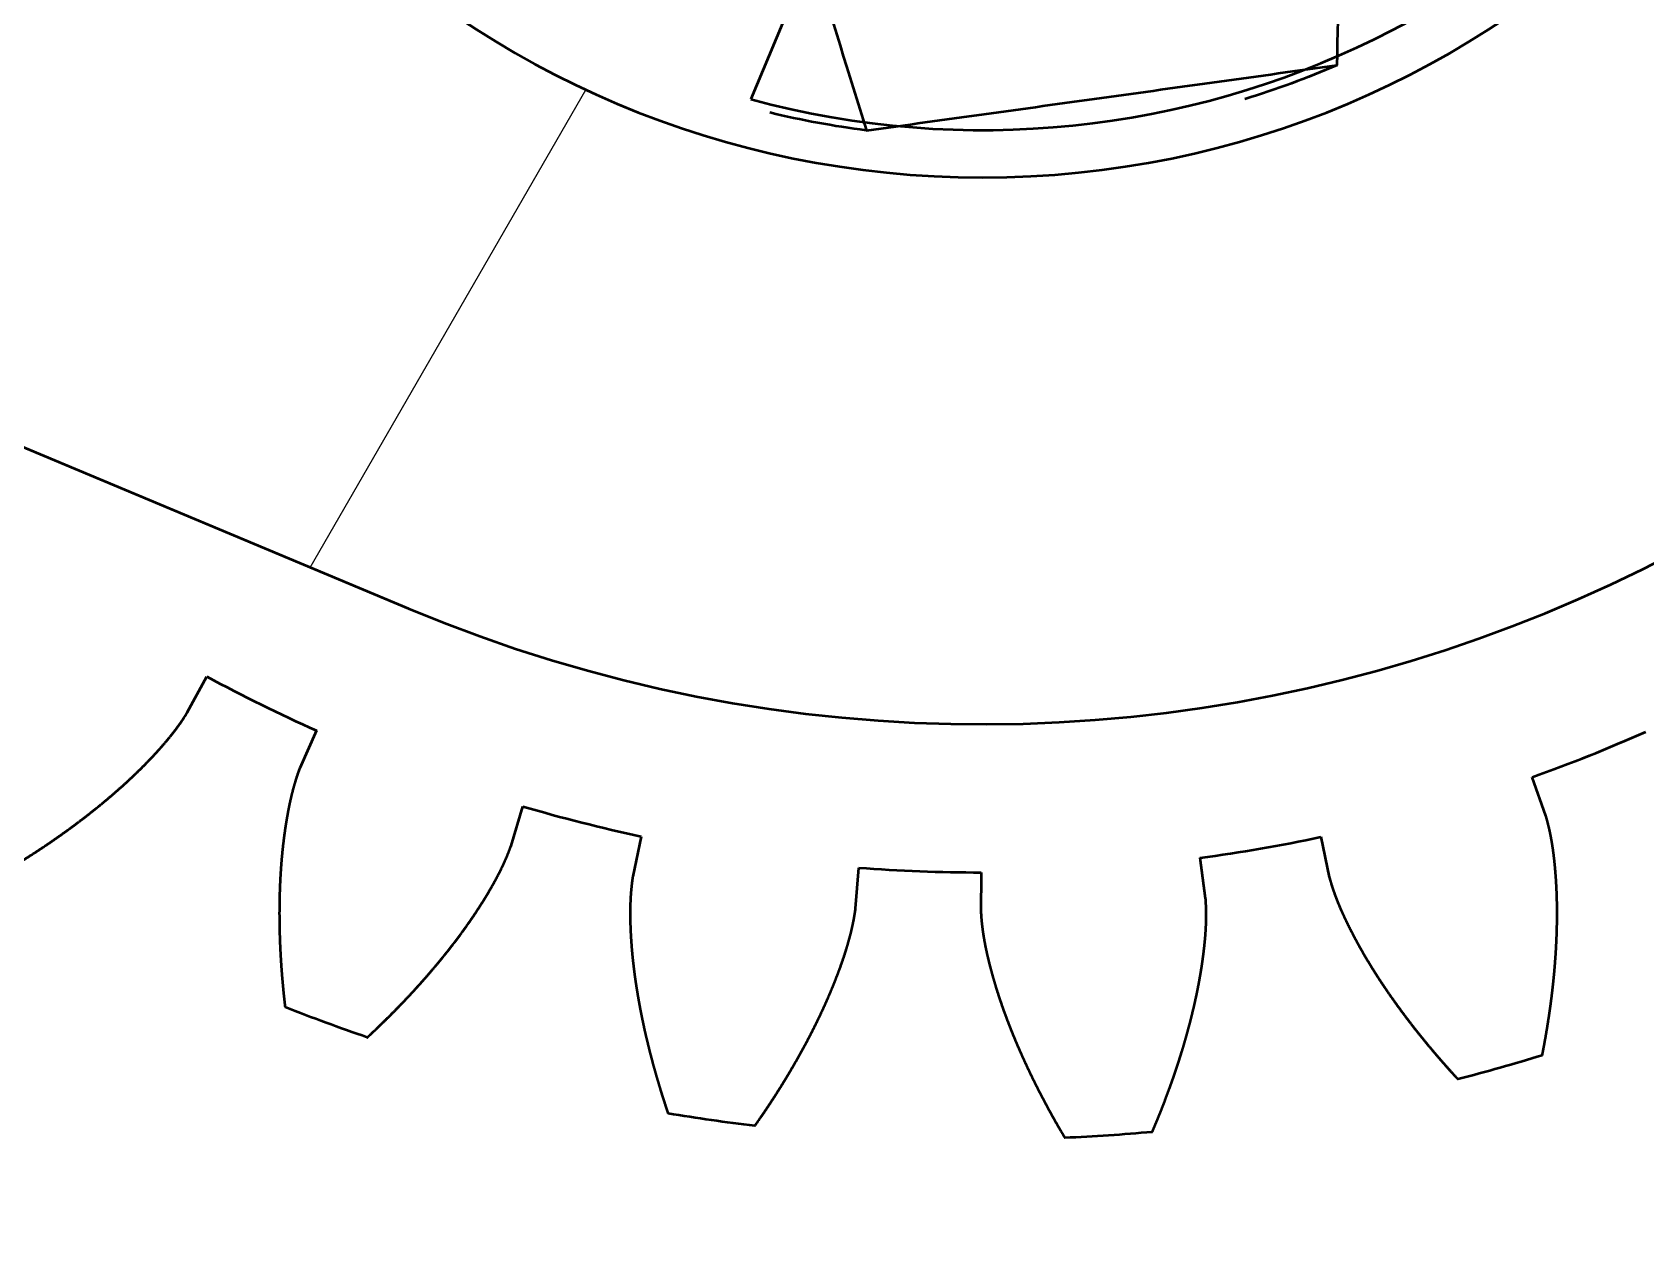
# Model space of a CAD drawing. Header units: inches. Extents: x 0.5 to 16.8, y 0.4 to 9.6.
# Drawn here: x 13.5127 to 13.6463, y 6.1375 to 6.2388 of the extents above; entities that cross this region are included whole.
import ezdxf

# ---------------------------------------------------------------- set-up
doc = ezdxf.new("R2010")
doc.units = ezdxf.units.IN
doc.header["$LTSCALE"] = 0.75
doc.header["$MEASUREMENT"] = 0
doc.layers.add('Hatching', color=7, linetype='Continuous', lineweight=25)
doc.layers.add('Visible', color=7, linetype='Continuous', lineweight=50)
pattern_1 = [(45, (0, 0), (-0.08838834764831845, 0.08838834764831845), [])]

msp = doc.modelspace()

# ---------------------------------------------------------------- hatches: boundary and pattern name
at = {"layer": 'Hatching'}
h = msp.add_hatch(dxfattribs=at)
h.set_pattern_fill('ANSI31', color=256, style=0)
h.set_pattern_definition(pattern_1)
edge = h.paths.add_edge_path(flags=0)
edge.add_line((13.73901785722415, 6.894807813256459), (13.73901785722415, 6.878564823447446))
edge.add_line((13.73901785722415, 6.878564823447446), (13.73900710554712, 6.878564823447446))
edge.add_ellipse((13.59138006194856, 6.876783084918191), major_axis=(0.1476270435985581, 0.001781738529255511), ratio=1, start_angle=178.6170400887744, end_angle=359.99999999999994, ccw=False)
edge.add_line((13.44375301835, 6.878564823447446), (13.44374226667297, 6.878564823447446))
edge.add_line((13.44374226667297, 6.878564823447446), (13.44374226667297, 6.894807813271469))
edge.add_spline(control_points=[(13.44374226667297, 6.894807813271469), (13.34509968548741, 6.915324817269573), (13.25093963011846, 6.953309016530687), (13.0760902075561, 7.060510249087347), (12.99729380306817, 7.129768643639003), (12.93085634698655, 7.210011673841147)], knot_values=[-6.256456440686104, -6.256456440686104, -6.256456440686104, -6.256456440686104, -3.175319661392427, -3.175319661392427, 0, 0, 0, 0], degree=3, periodic=0)
edge.add_line((12.93085634698655, 7.210011673841147), (12.73015958950761, 7.210011673841147))
edge.add_line((12.73015958950761, 7.210011673841147), (12.60712809344462, 5.733633721085241))
edge.add_line((12.60712809344462, 5.733633721085241), (12.951616282421, 5.733633721085241))
edge.add_line((12.951616282421, 5.733633721085241), (12.951616282421, 6.186291201400202))
edge.add_ellipse((12.95171470761785, 6.186291201400202), major_axis=(-9.842519685025172e-05, 5.194892243050563e-33), ratio=1, start_angle=-90.00000000010169, end_angle=0, ccw=False)
edge.add_line((12.95171470761785, 6.186389626597053), (13.47326982572809, 6.186389626597053))
edge.add_line((13.47326982572809, 6.186389626597053), (13.47326982572809, 6.220589672836942))
edge.add_line((13.47326982572809, 6.220589672836942), (13.47326982572809, 6.373397500612801))
edge.add_ellipse((13.52248242415329, 6.373397500612801), major_axis=(-0.04921259842519694, 8.741913579725901e-17), ratio=1, start_angle=270.0000000000002, end_angle=359.9999999999999, ccw=False)
edge.add_line((13.52248242415329, 6.422610099037997), (13.62785740339407, 6.422610099037997))
edge.add_line((13.62785740339407, 6.422610099037998), (13.66027769974384, 6.422610099037998))
edge.add_ellipse((13.66027769974384, 6.373397500612801), major_axis=(-4.370956789862821e-17, 0.04921259842519685), ratio=1, start_angle=269.99999999999994, end_angle=359.99999999999994, ccw=False)
edge.add_line((13.70949029816903, 6.373397500612801), (13.70949029816903, 6.338948690221731))
edge.add_line((13.70949029816903, 6.338948690221731), (13.70949029816903, 6.270051052426457))
edge.add_line((13.70949029816903, 6.270051052426457), (13.70949029816903, 6.186389626597053))
edge.add_line((13.70949029816903, 6.186389626597053), (14.23104541627927, 6.186389626597053))
edge.add_ellipse((14.23104541627927, 6.186291201400202), major_axis=(3.24162822765524e-30, 9.842519685042656e-05), ratio=1, start_angle=-90, end_angle=0, ccw=False)
edge.add_line((14.23114384147612, 6.186291201400202), (14.23114384147612, 5.733633721085241))
edge.add_line((14.23114384147612, 5.733633721085241), (14.5756320304525, 5.733633721085241))
edge.add_line((14.5756320304525, 5.733633721085241), (14.4526005343895, 7.210011673841147))
edge.add_line((14.4526005343895, 7.210011673841147), (14.25190377690682, 7.210011673841147))
edge.add_spline(control_points=[(14.25190377691055, 7.210011673841147), (14.20904743441237, 7.158249866748326), (14.16098552044278, 7.110982820968416), (14.05645453481647, 7.028235590128048), (14.00040200333494, 6.992800606517008), (13.87665027928888, 6.932676009309412), (13.80888691539728, 6.90934011491186), (13.73901785722415, 6.894807813256459)], knot_values=[-6.270303168592195, -6.270303168592195, -6.270303168592195, -6.270303168592195, -4.225637552524456, -4.225637552524456, -2.213051086030365, -2.213051086030365, -0.03757503209184257, -0.03757503209184257, -0.03757503209184257, -0.03757503209184257], degree=3, periodic=0)
h = msp.add_hatch(dxfattribs=at)
h.set_pattern_fill('ANSI31', color=256, angle=15, style=0)
h.set_pattern_definition([(59.99999999999999, (0, 0), (-0.1082531754730548, 0.06250000000000001), [])])
edge = h.paths.add_edge_path(flags=0)
edge.add_line((13.63892046683408, 6.41797523837271), (13.62785740339407, 6.422610099037997))
edge.add_line((13.62785740339407, 6.422610099037998), (13.22968562661639, 6.589423813541248))
edge.add_ellipse((13.18214522173086, 6.47594844649263), major_axis=(0.04754040488552465, 0.1134753670486174), ratio=1, start_angle=359.9999999999999, end_angle=540)
edge.add_line((13.13460481684534, 6.362473079444013), (13.47326982572809, 6.220589672836942))
edge.add_line((13.47326982572809, 6.220589672836942), (13.54383965875395, 6.191024503567069))
edge.add_ellipse((13.59138006194856, 6.304499871324094), major_axis=(-0.04754040319460965, -0.1134753677570247), ratio=1, start_angle=359.9999999999999, end_angle=456.4709984396861)
edge.add_ellipse((13.59138006194856, 6.304499871324094), major_axis=(0.1181102362204725, -0.03444881889763696), ratio=1, start_angle=359.9999999999999, end_angle=392.5204094166231)
edge.add_ellipse((13.59138006194856, 6.304499871324094), major_axis=(0.1181102362204728, 0.03444881889763689), ratio=1, start_angle=0, end_angle=51.00859128991697)
edge = h.paths.add_edge_path(flags=0)
edge.add_ellipse((13.59138006194856, 6.304499871324094), major_axis=(-0.07775590551181102, 3.804267536444622e-36), ratio=1, start_angle=0, end_angle=360, ccw=False)
edge = h.paths.add_edge_path(flags=0)
edge.add_ellipse((13.18214522173086, 6.47594844649263), major_axis=(-0.07775590551181102, 3.804267536444622e-36), ratio=1, start_angle=0, end_angle=360, ccw=False)
h = msp.add_hatch(dxfattribs=at)
h.set_pattern_fill('ANSI31', color=256, angle=75.00000000000001, style=0)
h.set_pattern_definition([(120, (0, 0), (-0.1082531754730548, -0.06250000000000001), [])])
edge = h.paths.add_edge_path(flags=0)
edge.add_spline(control_points=[(13.6303162128239, 6.334583851274722), (13.62939260482551, 6.33577929871499), (13.62841314116598, 6.336930870066161), (13.62738267228874, 6.338034827839621)], knot_values=[-0.2654182421071995, -0.2654182421071995, -0.2654182421071995, -0.2654182421071995, -0.2193863586336785, -0.2193863586336785, -0.2193863586336785, -0.2193863586336785], degree=3, periodic=0)
edge.add_spline(control_points=[(13.62738267228874, 6.338034827839621), (13.62692768974783, 6.338522257905602), (13.62646276382066, 6.339000405780164), (13.62583679476641, 6.339618580322893), (13.6256843080208, 6.339767229448636), (13.62553086602012, 6.339914886404194)], knot_values=[-0.2193863586336785, -0.2193863586336785, -0.2193863586336785, -0.2193863586336785, -0.1990619182084006, -0.1990619182084006, -0.1925712627525943, -0.1925712627525943, -0.1925712627525943, -0.1925712627525943], degree=3, periodic=0)
edge.add_spline(control_points=[(13.62553086602012, 6.339914886404194), (13.62411566973193, 6.341276727194196), (13.62261921580274, 6.342554170202906), (13.62040789299026, 6.344226390640796), (13.61975120976271, 6.344698277053839), (13.61908340752172, 6.345153866003271)], knot_values=[-0.1925712627525943, -0.1925712627525943, -0.1925712627525943, -0.1925712627525943, -0.132707917201199, -0.132707917201199, -0.1080681126058806, -0.1080681126058806, -0.1080681126058806, -0.1080681126058806], degree=3, periodic=0)
edge.add_spline(control_points=[(13.61908340752172, 6.345153866003271), (13.61795286902098, 6.345925143510649), (13.616790463517, 6.346649712618147), (13.61370618636285, 6.348398448072813), (13.61174156941278, 6.349346600701989), (13.6097213322499, 6.350157740068046)], knot_values=[-0.1080681126058806, -0.1080681126058806, -0.1080681126058806, -0.1080681126058806, -0.06635479384719349, -0.06635479384719349, 0, 0, 0, 0], degree=3, periodic=0)
edge.add_spline(control_points=[(13.6097213322499, 6.350157740068046), (13.60832235822589, 6.354682530423321), (13.60692296259381, 6.359206834414872), (13.60552355115098, 6.363731120167261)], knot_values=[-0.2999456783571642, -0.2999456783571642, -0.2999456783571642, -0.2999456783571642, -0.1555994352849772, -0.1555994352849772, -0.1555994352849772, -0.1555994352849772], degree=3, periodic=0)
edge.add_line((13.60552355115098, 6.363731120167261), (13.60121498210035, 6.377660680464418))
edge.add_line((13.60121498210036, 6.377660680464418), (13.60099804774088, 6.37836202705595))
edge.add_line((13.60099804774088, 6.37836202705595), (13.59832652998261, 6.377991205713334))
edge.add_line((13.59832652998261, 6.377991205713334), (13.56467986113909, 6.373320863217508))
edge.add_line((13.56467986113909, 6.373320863217508), (13.5620083528991, 6.37295004319609))
edge.add_line((13.5620083528991, 6.37295004319609), (13.56199064075283, 6.372216129122641))
edge.add_line((13.56199064075283, 6.372216129122641), (13.56129607349137, 6.343436013692868))
edge.add_spline(control_points=[(13.56129607349136, 6.343436013692868), (13.56010062605109, 6.342512405694471), (13.55894905469992, 6.341532942034942), (13.55784509692646, 6.340502473157698)], knot_values=[-0.2654182421071947, -0.2654182421071947, -0.2654182421071947, -0.2654182421071947, -0.2193863586335666, -0.2193863586335666, -0.2193863586335666, -0.2193863586335666], degree=3, periodic=0)
edge.add_spline(control_points=[(13.55784509692646, 6.340502473157698), (13.55735766686048, 6.340047490616792), (13.55687951898592, 6.339582564689629), (13.55626134444319, 6.338956595635377), (13.55611269531745, 6.33880410888977), (13.5559650383619, 6.338650666889089)], knot_values=[-0.2193863586335666, -0.2193863586335666, -0.2193863586335666, -0.2193863586335666, -0.1990619182083981, -0.1990619182083981, -0.1925712627526531, -0.1925712627526531, -0.1925712627526531, -0.1925712627526531], degree=3, periodic=0)
edge.add_spline(control_points=[(13.5559650383619, 6.338650666889089), (13.55460319757189, 6.337235470600902), (13.55332575456318, 6.335739016671706), (13.55082807538157, 6.332436117826912), (13.54962892828032, 6.330613487423398), (13.54748147669327, 6.326825987231817), (13.5465333240641, 6.32486137028175), (13.54572218469804, 6.322841133118864)], knot_values=[-0.1925712627526531, -0.1925712627526531, -0.1925712627526531, -0.1925712627526531, -0.1327079172011983, -0.1327079172011983, -0.0663547938471945, -0.0663547938471945, 0, 0, 0, 0], degree=3, periodic=0)
edge.add_spline(control_points=[(13.54572218469804, 6.322841133118864), (13.541021098568, 6.321387651992857), (13.53632053743961, 6.319933715765197), (13.5271530682022, 6.317098114806893), (13.52268616009317, 6.315716450076248), (13.51821925198415, 6.314334785345603)], knot_values=[-0.2999456783571576, -0.2999456783571576, -0.2999456783571576, -0.2999456783571576, -0.1499753884764859, -0.1499753884764859, -0.007459742858198004, -0.007459742858198004, -0.007459742858198004, -0.007459742858198004], degree=3, periodic=0)
edge.add_line((13.51821925198415, 6.314334785345603), (13.51751789771014, 6.314117848609848))
edge.add_line((13.51751789771014, 6.314117848609849), (13.51788872363498, 6.311446297839749))
edge.add_line((13.51788872363497, 6.311446297839749), (13.52255905497107, 6.277799709394555))
edge.add_line((13.52255905497107, 6.277799709394555), (13.52292988156999, 6.275128153768065))
edge.add_line((13.52292988156999, 6.275128153768066), (13.52366380797105, 6.275110441324292))
edge.add_line((13.52366380797105, 6.275110441324292), (13.55244391107322, 6.274415874360331))
edge.add_spline(control_points=[(13.55244391107322, 6.274415874360331), (13.55336751907163, 6.273220426920035), (13.55434698273118, 6.272068855568838), (13.55537745160845, 6.270964897795354)], knot_values=[-0.2654182421072109, -0.2654182421072109, -0.2654182421072109, -0.2654182421072109, -0.219386358632614, -0.219386358632614, -0.219386358632614, -0.219386358632614], degree=3, periodic=0)
edge.add_spline(control_points=[(13.55537745160845, 6.270964897795354), (13.55583243414934, 6.2704774677294), (13.55629736007648, 6.269999319854865), (13.55692332913068, 6.269381145312186), (13.55707581587626, 6.269232496186468), (13.55722925787692, 6.269084839230938)], knot_values=[-0.219386358632614, -0.219386358632614, -0.219386358632614, -0.219386358632614, -0.1990619182084119, -0.1990619182084119, -0.192571262753778, -0.192571262753778, -0.192571262753778, -0.192571262753778], degree=3, periodic=0)
edge.add_spline(control_points=[(13.55722925787692, 6.269084839230938), (13.55864445416513, 6.267722998440906), (13.56014090809435, 6.266445555432169), (13.56235222916258, 6.264773336313291), (13.5630089105815, 6.264301451134303), (13.56367671095579, 6.263845863329153)], knot_values=[-0.192571262753778, -0.192571262753778, -0.192571262753778, -0.192571262753778, -0.1327079172012098, -0.1327079172012098, -0.1080681792613882, -0.1080681792613882, -0.1080681792613882, -0.1080681792613882], degree=3, periodic=0)
edge.add_spline(control_points=[(13.56367671095579, 6.263845863329153), (13.56480725116122, 6.263074584440042), (13.56596965847776, 6.262350014095509), (13.56905393753427, 6.260601277562237), (13.57101855448434, 6.25965312493306), (13.57303879164722, 6.258841985567004)], knot_values=[-0.1080681792613882, -0.1080681792613882, -0.1080681792613882, -0.1080681792613882, -0.06635479384719985, -0.06635479384719985, 0, 0, 0, 0], degree=3, periodic=0)
edge.add_spline(control_points=[(13.57303879164722, 6.258841985567004), (13.57443776468495, 6.254317198401704), (13.57583715933016, 6.249792897599444), (13.57723656978639, 6.245268615036649)], knot_values=[-0.2999456783571711, -0.2999456783571711, -0.2999456783571711, -0.2999456783571711, -0.1555995370490278, -0.1555995370490278, -0.1555995370490278, -0.1555995370490278], degree=3, periodic=0)
edge.add_line((13.57723656978639, 6.245268615036649), (13.58154513630611, 6.23133906292187))
edge.add_line((13.58154513630611, 6.231339062921871), (13.58176207615624, 6.2306376985791))
edge.add_line((13.58176207615624, 6.230637698579099), (13.58443366683028, 6.231008530042824))
edge.add_line((13.58443366683027, 6.231008530042824), (13.61808019447602, 6.235678852939626))
edge.add_line((13.61808019447602, 6.235678852939626), (13.62075177099803, 6.236049682438962))
edge.add_line((13.62075177099802, 6.236049682438962), (13.62076948355922, 6.236783613705631))
edge.add_line((13.62076948355922, 6.236783613705631), (13.62146405040576, 6.265563711942185))
edge.add_spline(control_points=[(13.62146405040576, 6.265563711942184), (13.62265949784604, 6.266487319940589), (13.62381106919722, 6.267466783600129), (13.6249150269707, 6.268497252477385)], knot_values=[-0.2654182421072198, -0.2654182421072198, -0.2654182421072198, -0.2654182421072198, -0.219386358633129, -0.219386358633129, -0.219386358633129, -0.219386358633129], degree=3, periodic=0)
edge.add_spline(control_points=[(13.6249150269707, 6.268497252477385), (13.62540245703666, 6.268952235018281), (13.62588060491121, 6.269417160945434), (13.62649877945391, 6.270043129999662), (13.62664742857964, 6.270195616745255), (13.62679508553519, 6.270349058745921)], knot_values=[-0.219386358633129, -0.219386358633129, -0.219386358633129, -0.219386358633129, -0.1990619182084164, -0.1990619182084164, -0.1925712627532478, -0.1925712627532478, -0.1925712627532478, -0.1925712627532478], degree=3, periodic=0)
edge.add_spline(control_points=[(13.62679508553519, 6.270349058745921), (13.6281569263252, 6.271764255034122), (13.62943436933393, 6.273260708963331), (13.63193204851555, 6.276563607808141), (13.6331311956168, 6.278386238211655), (13.63527864720385, 6.282173738403237), (13.63622679983303, 6.284138355353304), (13.63703793919908, 6.286158592516189)], knot_values=[-0.1925712627532478, -0.1925712627532478, -0.1925712627532478, -0.1925712627532478, -0.1327079172012109, -0.1327079172012109, -0.06635479384719879, -0.06635479384719879, 0, 0, 0, 0], degree=3, periodic=0)
edge.add_spline(control_points=[(13.63703793919908, 6.286158592516189), (13.64173902532912, 6.287612073642198), (13.64643958645751, 6.289066009869859), (13.6556070548995, 6.291901610582131), (13.6600739622131, 6.293283275066742), (13.66454086952669, 6.294664939551354)], knot_values=[-0.2999456783571771, -0.2999456783571771, -0.2999456783571771, -0.2999456783571771, -0.1499753884764958, -0.1499753884764958, -0.007459768236080078, -0.007459768236080078, -0.007459768236080078, -0.007459768236080078], degree=3, periodic=0)
edge.add_line((13.66454086952669, 6.294664939551354), (13.66524222618699, 6.294881877025213))
edge.add_line((13.66524222618699, 6.294881877025213), (13.6648713993055, 6.297553434687339))
edge.add_line((13.6648713993055, 6.297553434687339), (13.66020106524894, 6.33120004273156))
edge.add_line((13.66020106524894, 6.33120004273156), (13.65983024232712, 6.333871571866993))
edge.add_line((13.65983024232712, 6.333871571866993), (13.65909632338806, 6.333889284130683))
edge.add_line((13.65909632338806, 6.333889284130683), (13.6303162128239, 6.334583851274722))
h = msp.add_hatch(dxfattribs=at)
h.set_pattern_fill('ANSI31', color=256, style=0)
h.set_pattern_definition(pattern_1)
edge = h.paths.add_edge_path(flags=0)
edge.add_line((13.62872764853224, 6.368173943165257), (13.61908340751708, 6.345153865996469))
edge.add_line((13.61908340751708, 6.345153865996469), (13.57723656976239, 6.245268615008959))
edge.add_line((13.57723656976238, 6.245268615008959), (13.5721885343632, 6.233219334587899))
edge.add_ellipse((13.59138006194856, 6.304499871324099), major_axis=(-0.01919152758535672, -0.0712805367362), ratio=1, start_angle=2.417221557912057e-13, end_angle=7.412639870164153)
edge.add_ellipse((13.59138006194856, 6.304499871324077), major_axis=(-0.00983492564245198, -0.07316080840220607), ratio=1, start_angle=1.272221872585688e-14, end_angle=2.256758067523915)
edge.add_ellipse((13.59138006194856, 6.304499871324093), major_axis=(-0.006946395118285652, -0.0734913412812693), ratio=1, start_angle=359.9999999999999, end_angle=386.6040503989894)
edge.add_ellipse((13.59138006194858, 6.304499871324035), major_axis=(0.02670013252743991, -0.06882101838441003), ratio=1, start_angle=360, end_angle=362.2567462587004)
edge.add_ellipse((13.59138006194856, 6.304499871324093), major_axis=(0.02938942161066435, -0.06771625761846191), ratio=1, start_angle=4.2407395752847e-15, end_angle=58.88244047386529)
edge.add_ellipse((13.5913800619486, 6.304499871324087), major_axis=(0.07316080757809164, -0.00983493177273327), ratio=1, start_angle=359.9999999999999, end_angle=362.2567304995596)
edge.add_ellipse((13.59138006194856, 6.304499871324093), major_axis=(0.07349133735693518, -0.0069464366367533), ratio=1, start_angle=4.558795043431049e-14, end_angle=26.60411513677365)
edge.add_ellipse((13.59138006194856, 6.304499871324092), major_axis=(0.06882100330038393, 0.02670017140746742), ratio=1, start_angle=360, end_angle=362.2567064405384)
edge.add_ellipse((13.59138006194856, 6.304499871324093), major_axis=(0.06771626143950345, 0.02938941280658998), ratio=1, start_angle=359.9999999999999, end_angle=396.1453013026314)
edge = h.paths.add_edge_path(flags=0)
edge.add_line((13.55403247549253, 6.240825799408057), (13.56367671096043, 6.263845863335955))
edge.add_line((13.56367671096043, 6.263845863335954), (13.60552355117498, 6.363731120194948))
edge.add_line((13.60552355117498, 6.363731120194949), (13.61057158967681, 6.375780408021813))
edge.add_ellipse((13.59138006194856, 6.304499871324099), major_axis=(0.0191915277282519, 0.07128053669771396), ratio=1, start_angle=359.9999999999998, end_angle=367.4126442850289)
edge.add_ellipse((13.59138006194856, 6.304499871324131), major_axis=(0.009834920151790863, 0.07316080914028779), ratio=1, start_angle=2.226388277025599e-14, end_angle=2.256696920478613)
edge.add_ellipse((13.59138006194856, 6.304499871324093), major_axis=(0.006946468034046637, 0.07349133438924123), ratio=1, start_angle=2.332406766406573e-14, end_angle=26.60416409307581)
edge.add_ellipse((13.59138006194858, 6.304499871324053), major_axis=(-0.02670020080948243, 0.06882099189345534), ratio=1, start_angle=360, end_angle=362.2566890605701)
edge.add_ellipse((13.59138006194856, 6.304499871324093), major_axis=(-0.02938942119572644, 0.06771625779854862), ratio=1, start_angle=2.120369787642344e-14, end_angle=58.88245472679836)
edge.add_ellipse((13.59138006194851, 6.304499871324099), major_axis=(-0.07316080996436097, 0.009834914021504952), ratio=1, start_angle=8.375460661193075e-14, end_angle=2.256724488386054)
edge.add_ellipse((13.59138006194856, 6.304499871324093), major_axis=(-0.07349133831358545, 0.006946426515655863), ratio=1, start_angle=8.269442171805162e-14, end_angle=26.60409935540858)
edge.add_ellipse((13.59138006194851, 6.304499871324072), major_axis=(-0.06882100697743994, -0.02670016192951781), ratio=1, start_angle=359.9999999999999, end_angle=362.2567288786752)
edge.add_ellipse((13.59138006194856, 6.304499871324093), major_axis=(-0.06771625397750598, -0.02938942999980111), ratio=1, start_angle=360, end_angle=396.1452868700504)

# ---------------------------------------------------------------- linework, layer by layer
at = {"layer": 'Visible', "extrusion": (0, 1, -1.779195075328383e-16)}
for p, q in [((13.62872764853182, 6.368173943165257, 1.019435498700204), (13.57218853436279, 6.233219334587899, 1.019435498700204)), ((13.13460481684524, 6.362473079444012, 1.019435498700204), (13.54383965875377, 6.191024503567069, 1.019435498700204)), ((13.52551431045958, 6.18239800294898, 0.9891278331156172), (13.52712826563811, 6.185389951546733, 0.9891278331156172)), ((13.53622275974476, 6.180915332112715, 0.9891278331156172), (13.53483725118895, 6.17781098455301, 0.9891278331156172)), ((13.63804664338022, 6.173849981705601, 0.9891278331156172), (13.63690313906909, 6.177051388524698, 0.9891278331156172)), ((13.55234004106478, 6.171371961968837, 0.9891278331156172), (13.55329666635907, 6.174634089461379, 0.9891278331156172)), ((13.56312274964148, 6.17214810284466, 0.9891278331156172), (13.56241294792153, 6.168823529300724, 0.9891278331156172)), ((13.61939803666155, 6.172097230068764, 0.9891278331156172), (13.62010182640734, 6.168771378640242, 0.9891278331156172)), ((13.60986322715462, 6.167002467407399, 0.9891278331156172), (13.6094103210612, 6.170371663721246, 0.9891278331156172)), ((13.58087200791761, 6.166164249446103, 0.9891278331156172), (13.58112949421093, 6.169553985208585, 0.9891278331156172)), ((13.59125771967956, 6.169165280953405, 0.9891278331156172), (13.59125464653698, 6.165765781242181, 0.9891278331156172))]:
    msp.add_line(p, q, dxfattribs=at)
at = {"layer": 'Visible', "extrusion": (1.221896916882939e-16, 4.447987688320956e-17, -1)}
msp.add_circle((-13.59138006194826, 6.304499871324093, -1.019435498699293), 0.07775590551181102, dxfattribs=at)
at = {"layer": 'Visible'}
for centre, radius, start, end in [((13.59138006194826, 6.304499871324093, 1.019435498699295), 0.1230314960629921, 247.2687968520061, 67.26879599820035), ((13.59138006194826, 6.304499871324092, 1.019435498699295), 0.0738188976377952, 254.931051773814, 59.60654022261389), ((13.59138006194826, 6.304499871324114, 0.9891278331156172), 0.1353346456693156, 241.656121298209, 245.9482047144861), ((13.59138006194826, 6.304499871324095, 0.9891278331156172), 0.1353346456692943, 289.6561212982396, 293.9482047145009), ((13.59138006194826, 6.304499871324091, 0.9891278331156172), 0.1353346456692893, 253.6561212982065, 257.9482047144943), ((13.59138006194826, 6.304499871324069, 0.9891278331156172), 0.1353346456692667, 277.6561212981684, 281.9482047145229), ((13.59138006194826, 6.304499871324094, 0.9891278331156172), 0.1353346456692921, 265.6561212982107, 269.9482047145448)]:
    msp.add_arc(centre, radius, start, end, dxfattribs=at)
at = {"layer": 'Visible', "extrusion": (-2.965291274999271e-13, -1.779195075328383e-16, -1)}
for centre, radius, start, end in [((-13.59138006194796, 6.304499871324126, -0.9891278331196486), 0.1574803149606645, 288.8775274496544, 291.5181465375973), ((-13.59138006194796, 6.304499871324161, -0.9891278331196486), 0.1574803149607009, 252.8775274496871, 255.5181465375964), ((-13.59138006194796, 6.304499871324145, -0.9891278331196486), 0.1574803149606833, 276.877527449645, 279.5181465376237), ((-13.59138006194796, 6.304499871324065, -0.9891278331196486), 0.1574803149606024, 264.8775274497212, 267.5181465376179)]:
    msp.add_arc(centre, radius, start, end, dxfattribs=at)
at = {"layer": 'Visible'}
for points, knots in [([(13.62075177117094, 6.236049682521841, 1.019435498700204), (13.62087048437661, 6.240968687425232, 1.019435498700204), (13.62098919758228, 6.245887692328622, 1.019435498700204), (13.62122662399406, 6.255725702135402, 1.019435498700204), (13.62134533719973, 6.260644707038793, 1.019435498700204), (13.62146405040539, 6.265563711942184, 1.019435498700204)], [-0.2999498506320187, -0.2999498506320187, -0.2999498506320187, -0.2999498506320187, -0.1499749253160093, -0.1499749253160093, 0, 0, 0, 0]), ([(13.57303879164692, 6.258841985567003, 1.019435498700204), (13.57449227277311, 6.254140899436964, 1.019435498700204), (13.57594620900045, 6.249440338308575, 1.019435498700204), (13.57885412220412, 6.240039084313156, 1.019435498700204), (13.58030809918, 6.235338391446128, 1.019435498700204), (13.58176207615588, 6.230637698579098, 1.019435498700204)], [-0.2999456783571711, -0.2999456783571711, -0.2999456783571711, -0.2999456783571711, -0.1499753884764927, -0.1499753884764927, -8.955057314378946e-07, -8.955057314378946e-07, -8.955057314378946e-07, -8.955057314378946e-07]), ([(13.58176207615588, 6.230637698579111, 1.019435498700204), (13.58826035231232, 6.231539695012213, 1.019435498700204), (13.59475862846875, 6.232441691445315, 1.019435498700204), (13.60775519341587, 6.234245686065265, 1.019435498700204), (13.614253482207, 6.235147684252113, 1.019435498700204), (13.62075177099769, 6.236049682438961, 1.019435498700204)], [-0.3999332556161989, -0.3999332556161989, -0.3999332556161989, -0.3999332556161989, -0.1999668222047584, -0.1999668222047584, 0, 0, 0, 0])]:
    msp.add_open_spline(points, degree=3, knots=knots, dxfattribs=at)
for points, degree in [([(13.62075177099769, 6.236049682438961, 1.019435498700204), (13.61825948833575, 6.234976756243762, 1.009332943505342), (13.61570984215268, 6.234038377075731, 0.9992303883104796), (13.6131172500618, 6.233242425010764, 0.9891278331156172)], 3), ([(13.58176207615588, 6.230637698579105, 1.019435498700204), (13.57905457408197, 6.230986995708003, 1.009271436241761), (13.57638433473221, 6.231481492770312, 0.9991744585627202), (13.5737612152825, 6.232115013575697, 0.9891283366328025)], 3), ([(13.51056043008157, 6.169339830243056, 0.9891278331156172), (13.51064039857874, 6.169387650933229, 0.9891278331156172), (13.51080010187979, 6.169483494499503, 0.9891278331156172), (13.51103895574806, 6.169627866406616, 0.989127833116072), (13.51135602427985, 6.169821576374451, 0.989127833116072), (13.51175001259162, 6.170065743514221, 0.989127833116072), (13.51214163929808, 6.170311949110333, 0.9891278331156172), (13.51253088446174, 6.170560203277605, 0.9891278331156172), (13.51291772258355, 6.170810516205184, 0.9891278331156172), (13.51330212270614, 6.171062896728582, 0.9891278331156172), (13.5136840499581, 6.171317352657999, 0.9891278331156172), (13.51406346722206, 6.171573891167441, 0.9891278331156172), (13.5144403369145, 6.171832519061904, 0.9891278331156172), (13.51481462268339, 6.172093243030289, 0.9891278331156172), (13.51518629161956, 6.172356069744223, 0.9891278331156172), (13.51555531192844, 6.172621006746647, 0.9891278331156172), (13.51592165016609, 6.172888063358416, 0.9891278331156172), (13.51628526862578, 6.173157251541078, 0.9891278331156172), (13.51664612301602, 6.173428586593231, 0.9891278331156172), (13.51700415946061, 6.173702088101522, 0.9891278331156172), (13.51735931811709, 6.173977778164367, 0.9891278331156172), (13.51771153781692, 6.174255679188557, 0.9891278331156172), (13.51806076073717, 6.174535811599098, 0.9891278331156172), (13.51840693655186, 6.174818191824308, 0.9891278331156172), (13.51875002863972, 6.175102829169826, 0.9891278331156172), (13.51909000469277, 6.175389730863254, 0.9891278331156172), (13.5194268247501, 6.175678908426292, 0.9891278331156172), (13.5197604296236, 6.175970383828369, 0.9891278331156172), (13.52009073063164, 6.176264194922353, 0.9891278331156172), (13.52041759519852, 6.176560403070986, 0.9891278331156172), (13.52074086615767, 6.17685908276346, 0.9891278331156172), (13.52106038683587, 6.177160308135092, 0.9891278331156172), (13.52137602563062, 6.177464139729898, 0.9891278331156172), (13.52168769790478, 6.1777706127025, 0.9891278331156172), (13.52199539751564, 6.178079719794677, 0.9891278331156172), (13.52229914517329, 6.178391439254694, 0.9891278331156172), (13.52259892388429, 6.178705769724041, 0.9891278331156172), (13.52289461708324, 6.179022763650785, 0.9891278331156172), (13.52318594991402, 6.179342559002394, 0.9891278331156172), (13.52347241721191, 6.17966541810983, 0.9891278331156172), (13.52375335869647, 6.179991687375785, 0.9891278331156172), (13.52402805207839, 6.180321747340527, 0.9891278331156172), (13.52429580079388, 6.180655965623759, 0.9891278331156172), (13.524556021845, 6.180994649798481, 0.9891278331156172), (13.52480834072048, 6.181337996452243, 0.989127833116072), (13.52505255063079, 6.181686113101616, 0.989127833116072), (13.52524136047668, 6.181968458481827, 0.989127833116072), (13.5253792717117, 6.182182387505187, 0.9891278331156172), (13.52546957111326, 6.18232597052307, 0.9891278331156172), (13.52551431045958, 6.18239800294898, 0.9891278331156172)], 5), ([(13.53483725118895, 6.177810984553011, 0.9891278331156172), (13.53480748413403, 6.177731585548508, 0.9891278331156172), (13.53474883255603, 6.177572431354887, 0.9891278331156172), (13.53466350278495, 6.177332631509158, 0.989127833116072), (13.53455502918041, 6.177010759564705, 0.989127833116072), (13.53442825410639, 6.176604863318565, 0.989127833116072), (13.53431020616154, 6.176195453472241, 0.9891278331156172), (13.53420067398292, 6.175782628245919, 0.9891278331156172), (13.53409927329585, 6.175366564385313, 0.9891278331156172), (13.53400540468056, 6.174947536083923, 0.9891278331156172), (13.53391835184539, 6.174525870866328, 0.9891278331156172), (13.5338373725649, 6.174101908754607, 0.9891278331156172), (13.53376178949748, 6.173675961475021, 0.9891278331156172), (13.53369108655988, 6.173248269164914, 0.9891278331156172), (13.53362498672868, 6.172818965389198, 0.9891278331156172), (13.53356337732384, 6.172388110491921, 0.9891278331156172), (13.53350624905215, 6.171955718764913, 0.9891278331156172), (13.53345363178414, 6.171521787073942, 0.9891278331156172), (13.53340552752115, 6.171086324714247, 0.9891278331156172), (13.53336185676608, 6.170649377287729, 0.9891278331156172), (13.53332249124924, 6.170211012111593, 0.9891278331156172), (13.53328727663438, 6.169771308071049, 0.9891278331156172), (13.53325605800455, 6.169330344226537, 0.9891278331156172), (13.53322870584634, 6.1688881881669, 0.9891278331156172), (13.5332051360574, 6.168444887051543, 0.9891278331156172), (13.53318529511671, 6.168000474365432, 0.9891278331156172), (13.53316914951029, 6.167554974737318, 0.9891278331156172), (13.53315667379866, 6.167108409352531, 0.9891278331156172), (13.53314783826272, 6.166660801545586, 0.9891278331156172), (13.53314259917806, 6.16621218116273, 0.9891278331156172), (13.53314090507956, 6.165762581549533, 0.9891278331156172), (13.53314270088958, 6.165312037494355, 0.9891278331156172), (13.53314793258505, 6.164860582922131, 0.9891278331156172), (13.53315655177357, 6.164408248563809, 0.9891278331156172), (13.53316851930686, 6.163955060174445, 0.9891278331156172), (13.53318380270048, 6.163501040327243, 0.9891278331156172), (13.53320237416256, 6.163046209830719, 0.9891278331156172), (13.533224208315, 6.162590589271349, 0.9891278331156172), (13.53324927979202, 6.16213420064977, 0.9891278331156172), (13.53327756111139, 6.161677068684057, 0.9891278331156172), (13.53330902394873, 6.161219218997422, 0.9891278331156172), (13.53334363997146, 6.160760676617813, 0.9891278331156172), (13.53338138171239, 6.160301464406317, 0.9891278331156172), (13.53342222328229, 6.159841601497306, 0.9891278331156172), (13.53346614104839, 6.159381101874413, 0.989127833116072), (13.5335131148322, 6.158919975161257, 0.989127833116072), (13.53355312615304, 6.158550576867224, 0.989127833116072), (13.53358449825782, 6.158273249967958, 0.9891278331156172), (13.5336060185582, 6.158088241832703, 0.9891278331156172), (13.53361693009947, 6.157995706881144, 0.9891278331156172)], 5), ([(13.63774465781216, 6.153999459861311, 0.9891278331156172), (13.63776262948295, 6.154090886323789, 0.9891278331156172), (13.63779826619884, 6.154273700868906, 0.9891278331156172), (13.63785080139724, 6.154547807547031, 0.989127833116072), (13.63791900709566, 6.154913052653909, 0.989127833116072), (13.63800118518748, 6.155369222735366, 0.989127833116072), (13.63808026818833, 6.155825001795726, 0.9891278331156172), (13.63815623524079, 6.156280381786321, 0.9891278331156172), (13.63822906171072, 6.156735350575869, 0.9891278331156172), (13.63829872031783, 6.157189891070608, 0.9891278331156172), (13.6383651819242, 6.157643982581833, 0.9891278331156172), (13.63842841636233, 6.158097602326715, 0.9891278331156172), (13.63848839342654, 6.158550726928358, 0.9891278331156172), (13.63854508382201, 6.159003333847675, 0.9891278331156172), (13.63859846057039, 6.159455403092934, 0.9891278331156172), (13.63864849679112, 6.159906916083214, 0.9891278331156172), (13.63869516317891, 6.160357854201318, 0.9891278331156172), (13.63873842561452, 6.160808197430192, 0.9891278331156172), (13.63877824309156, 6.16125792309096, 0.9891278331156172), (13.63881456500394, 6.161707004252066, 0.9891278331156172), (13.63884733488749, 6.16215541122891, 0.9891278331156172), (13.63887649516073, 6.162603113556809, 0.9891278331156172), (13.63890199195384, 6.163050081932731, 0.9891278331156172), (13.63892377938328, 6.163496289949447, 0.9891278331156172), (13.63894182602962, 6.163941716618837, 0.9891278331156172), (13.63895610490363, 6.164386342767733, 0.9891278331156172), (13.6389665807028, 6.164830146408374, 0.9891278331156172), (13.63897319749731, 6.165273098256383, 0.9891278331156172), (13.63897586781695, 6.165715157737013, 0.9891278331156172), (13.63897445734983, 6.166156267386588, 0.9891278331156172), (13.63896880557468, 6.166596360250667, 0.9891278331156172), (13.63895875256367, 6.167035369504942, 0.9891278331156172), (13.63894416526455, 6.167473237861334, 0.9891278331156172), (13.6389249609183, 6.167909925945041, 0.9891278331156172), (13.63890114080959, 6.168345424334711, 0.9891278331156172), (13.63887273496039, 6.168779733866011, 0.9891278331156172), (13.63883973300926, 6.169212841001415, 0.9891278331156172), (13.63880201798247, 6.169644694210619, 0.9891278331156172), (13.63875930343511, 6.170075181553644, 0.9891278331156172), (13.63871105639691, 6.170504103154085, 0.9891278331156172), (13.63865657762608, 6.170931200116617, 0.9891278331156172), (13.63859510102066, 6.171356190306269, 0.9891278331156172), (13.63852588729287, 6.17177880206108, 0.9891278331156172), (13.63844831777078, 6.172198807935929, 0.9891278331156172), (13.63836199576372, 6.172616061157199, 0.989127833116072), (13.63826670300296, 6.173030479993272, 0.989127833116072), (13.63818321794088, 6.173359718988413, 0.989127833116072), (13.63811651832248, 6.173605353466353, 0.9891278331156172), (13.63807023743902, 6.173768534791328, 0.9891278331156172), (13.63804664338022, 6.173849981705602, 0.9891278331156172)], 5), ([(13.54042788561765, 6.155490055112916, 0.9891278331156172), (13.54049616413113, 6.155553457191787, 0.9891278331156172), (13.54063245053339, 6.155680410529454, 0.9891278331156172), (13.54083606826453, 6.155871288075655, 0.989127833116072), (13.54110593352107, 6.15612668727046, 0.989127833116072), (13.54144054704011, 6.15644743354846, 0.989127833116072), (13.54177242674177, 6.156769682732328, 0.9891278331156172), (13.54210155102101, 6.157093440570509, 0.9891278331156172), (13.54242789281761, 6.157418711728035, 0.9891278331156172), (13.54275142001416, 6.157745498410927, 0.9891278331156172), (13.54307209687659, 6.158073801008469, 0.9891278331156172), (13.54338988560767, 6.158403618820878, 0.9891278331156172), (13.54370474803045, 6.158734950690298, 0.9891278331156172), (13.5440166471958, 6.159067795601448, 0.9891278331156172), (13.54432554952791, 6.15940215323806, 0.9891278331156172), (13.54463142235772, 6.159738024367736, 0.9891278331156172), (13.54493423103395, 6.160075411154159, 0.9891278331156172), (13.5452339361882, 6.160414317458003, 0.9891278331156172), (13.54553049131437, 6.160754749034658, 0.9891278331156172), (13.54582383964271, 6.161096713841329, 0.9891278331156172), (13.54611391804337, 6.161440221051663, 0.9891278331156172), (13.54640066202546, 6.161785279864968, 0.9891278331156172), (13.54668401078379, 6.162131898238068, 0.9891278331156172), (13.54696391167636, 6.162480081776806, 0.9891278331156172), (13.5472403269473, 6.162829831969507, 0.9891278331156172), (13.54751322349193, 6.163181149168662, 0.9891278331156172), (13.54778255982683, 6.163534036335704, 0.9891278331156172), (13.54804827348971, 6.163888502654228, 0.9891278331156172), (13.54831026986722, 6.164244566711989, 0.9891278331156172), (13.54856840652201, 6.16460226096665, 0.9891278331156172), (13.54882251423487, 6.164961625602893, 0.9891278331156172), (13.54907242434319, 6.165322700561909, 0.9891278331156172), (13.54931799553242, 6.165685517702925, 0.9891278331156172), (13.54955913770573, 6.166050093815247, 0.9891278331156172), (13.54979584636385, 6.166416420522198, 0.9891278331156172), (13.55002814628642, 6.166784480853193, 0.9891278331156172), (13.55025602113392, 6.167154269946293, 0.9891278331156172), (13.5504793459836, 6.167525814868159, 0.9891278331156172), (13.55069782330065, 6.167899193425445, 0.9891278331156172), (13.55091090441783, 6.168274557187032, 0.9891278331156172), (13.55111787146234, 6.168652107705866, 0.9891278331156172), (13.55131793880946, 6.169032067033952, 0.9891278331156172), (13.55151034868459, 6.169414649933927, 0.9891278331156172), (13.55169446688205, 6.169800036045572, 0.9891278331156172), (13.55186988620153, 6.170188339795185, 0.989127833116072), (13.55203638201829, 6.170579623355973, 0.989127833116072), (13.55216236301021, 6.170895054586424, 0.989127833116072), (13.55225278220905, 6.171132982105446, 0.9891278331156172), (13.55231125576438, 6.171292201791193, 0.9891278331156172), (13.55234004106478, 6.171371961968837, 0.9891278331156172)], 5), ([(13.56241294792153, 6.168823529300724, 0.9891278331156172), (13.56240033932954, 6.168739676436303, 0.9891278331156172), (13.56237605944671, 6.168571805794858, 0.9891278331156172), (13.562342451527, 6.168319505094133, 0.989127833116072), (13.56230326927152, 6.167982113893419, 0.989127833116072), (13.56226365511202, 6.167558729434131, 0.989127833116072), (13.56223330789135, 6.167133722627422, 0.9891278331156172), (13.56221200044411, 6.166707145602283, 0.9891278331156172), (13.56219932014665, 6.166279091347037, 0.9891278331156172), (13.56219462366789, 6.165849703436815, 0.9891278331156172), (13.56219714227427, 6.165419153313755, 0.9891278331156172), (13.56220607926525, 6.164987619252264, 0.9891278331156172), (13.56222070728836, 6.164555265339379, 0.9891278331156172), (13.56224047161049, 6.16412221916504, 0.9891278331156172), (13.56226507349311, 6.16368855377919, 0.9891278331156172), (13.56229439017216, 6.163254304779646, 0.9891278331156172), (13.56232840958546, 6.162819484213774, 0.9891278331156172), (13.5623671616022, 6.162384095226139, 0.9891278331156172), (13.56241064624828, 6.161948147325136, 0.9891278331156172), (13.56245877628226, 6.161511668587761, 0.9891278331156172), (13.56251141224129, 6.161074698191285, 0.9891278331156172), (13.56256838676109, 6.160637281208891, 0.9891278331156172), (13.56262953187161, 6.160199462764234, 0.9891278331156172), (13.56269470683765, 6.159761282041923, 0.9891278331156172), (13.56276381958969, 6.159322767684897, 0.9891278331156172), (13.56283681081368, 6.158883941318632, 0.9891278331156172), (13.56291364260869, 6.158444820065987, 0.9891278331156172), (13.56299428568536, 6.158005419359982, 0.9891278331156172), (13.56307870612318, 6.157565755846344, 0.9891278331156172), (13.56316685494721, 6.157125849628223, 0.9891278331156172), (13.56325867488476, 6.15668572262238, 0.9891278331156172), (13.56335410482825, 6.156245397405702, 0.9891278331156172), (13.56345308488244, 6.155804895929718, 0.9891278331156172), (13.56355556132212, 6.155364238192414, 0.9891278331156172), (13.56366149050018, 6.154923441246788, 0.9891278331156172), (13.56377083594953, 6.154482520418807, 0.9891278331156172), (13.56388356615753, 6.154041490283914, 0.9891278331156172), (13.56399965202263, 6.15360036570251, 0.9891278331156172), (13.56411906415769, 6.153159162920453, 0.9891278331156172), (13.56424177054259, 6.152717900401952, 0.9891278331156172), (13.56436773814357, 6.152276597321169, 0.9891278331156172), (13.56449693404466, 6.151835272268483, 0.9891278331156172), (13.56462932662544, 6.151393941894812, 0.9891278331156172), (13.56476488658382, 6.150952619533503, 0.9891278331156172), (13.56490358789688, 6.150511313949314, 0.989127833116072), (13.56504540882543, 6.150070030359982, 0.989127833116072), (13.56516134802632, 6.149717023126309, 0.989127833116072), (13.56524969408019, 6.149452279112579, 0.9891278331156172), (13.56530920946489, 6.149275788171002, 0.9891278331156172), (13.5653391216606, 6.149187543967114, 0.9891278331156172)], 5), ([(13.62010182640734, 6.168771378640242, 0.9891278331156172), (13.62012441391835, 6.168689646860525, 0.9891278331156172), (13.62017051228258, 6.168526413880426, 0.9891278331156172), (13.62024242986035, 6.168282256149001, 0.989127833116072), (13.62034386445293, 6.167958097090983, 0.989127833116072), (13.62047988109134, 6.167555203611073, 0.989127833116072), (13.62062502336767, 6.16715459724669, 0.9891278331156172), (13.62077906255354, 6.166756233223549, 0.9891278331156172), (13.62094158387572, 6.166360028661301, 0.9891278331156172), (13.62111194122645, 6.165965853056469, 0.9891278331156172), (13.62128936259978, 6.165573550356797, 0.9891278331156172), (13.62147304766222, 6.165182959376684, 0.9891278331156172), (13.62166226520549, 6.164793934176513, 0.9891278331156172), (13.62185645655973, 6.164406365685106, 0.9891278331156172), (13.62205531910104, 6.1640201991289, 0.9891278331156172), (13.62225872620002, 6.16363541709539, 0.9891278331156172), (13.62246666193823, 6.163252025684534, 0.9891278331156172), (13.62267915232223, 6.162870039917788, 0.9891278331156172), (13.62289619350895, 6.162489468492016, 0.9891278331156172), (13.62311769437929, 6.162110301572659, 0.9891278331156172), (13.62334351159279, 6.161732518225099, 0.9891278331156172), (13.62357347392162, 6.161356091552564, 0.9891278331156172), (13.62380740956405, 6.160980994458168, 0.9891278331156172), (13.6240451740141, 6.160607205496635, 0.9891278331156172), (13.62428667151244, 6.160234713386442, 0.9891278331156172), (13.62453183907701, 6.159863513758302, 0.9891278331156172), (13.62478063511844, 6.159493606838974, 0.9891278331156172), (13.62503302660298, 6.159124994814256, 0.9891278331156172), (13.62528897577204, 6.158757679093934, 0.9891278331156172), (13.62554842970803, 6.158391658123368, 0.9891278331156172), (13.6258113271756, 6.158026928629457, 0.9891278331156172), (13.62607760316769, 6.157663486382812, 0.9891278331156172), (13.62634719403786, 6.157301327075206, 0.9891278331156172), (13.62662004257299, 6.15694044712397, 0.9891278331156172), (13.62689610196276, 6.15658084435498, 0.9891278331156172), (13.62717533265823, 6.156222517936287, 0.9891278331156172), (13.62745769994444, 6.155865468366398, 0.9891278331156172), (13.62774317119056, 6.155509697383786, 0.9891278331156172), (13.62803171294263, 6.15515520787723, 0.9891278331156172), (13.62832328843842, 6.154802003690886, 0.9891278331156172), (13.62861785970199, 6.154450088905271, 0.9891278331156172), (13.62891538910071, 6.154099467115037, 0.9891278331156172), (13.62921584097649, 6.153750140670794, 0.9891278331156172), (13.62951918313638, 6.153402109834655, 0.9891278331156172), (13.62982538824281, 6.153055372029275, 0.989127833116072), (13.63013443431373, 6.152709923179025, 0.989127833116072), (13.6303839310217, 6.152434591745725, 0.989127833116072), (13.63057232024903, 6.152228669631908, 0.9891278331156172), (13.63069847559109, 6.152091644221576, 0.9891278331156172), (13.63076169389342, 6.152023195516142, 0.9891278331156172)], 5), ([(13.57252219575548, 6.148152723979634, 0.9891278331156172), (13.57257580018586, 6.148228936472119, 0.9891278331156172), (13.57268271332032, 6.148381451111133, 0.9891278331156172), (13.57284219584199, 6.148610492031723, 0.989127833116072), (13.57305306341686, 6.14891641828314, 0.989127833116072), (13.57331367792676, 6.149299725547912, 0.989127833116072), (13.57357130588798, 6.149683934483877, 0.9891278331156172), (13.57382592497243, 6.150069046221875, 0.9891278331156172), (13.57407750774155, 6.150455059698943, 0.9891278331156172), (13.57432602232075, 6.150841970395189, 0.9891278331156172), (13.57457143367628, 6.151229771261972, 0.9891278331156172), (13.57481370498226, 6.151618453756305, 0.9891278331156172), (13.5750527991363, 6.152008008808082, 0.9891278331156172), (13.57528868020836, 6.152398427742211, 0.9891278331156172), (13.57552131542161, 6.152789703268356, 0.9891278331156172), (13.5757506726618, 6.15318182934523, 0.9891278331156172), (13.57597671758458, 6.153574800884778, 0.9891278331156172), (13.57619941087933, 6.153968613478074, 0.9891278331156172), (13.57641870586031, 6.154363263085758, 0.9891278331156172), (13.57663454534213, 6.154758745687829, 0.9891278331156172), (13.57684686566927, 6.15515505713223, 0.9891278331156172), (13.57705560184604, 6.155552193008732, 0.9891278331156172), (13.57726069274213, 6.155950148458228, 0.9891278331156172), (13.57746208570052, 6.15634891801908, 0.9891278331156172), (13.57765974348058, 6.156748495297255, 0.9891278331156172), (13.57785363362791, 6.157148873754728, 0.9891278331156172), (13.57804371495013, 6.157550047663233, 0.9891278331156172), (13.57822992444017, 6.157952013019167, 0.9891278331156172), (13.57841216568795, 6.158354768332795, 0.9891278331156172), (13.57859029262045, 6.158758315738148, 0.9891278331156172), (13.57876413136091, 6.159162659359133, 0.9891278331156172), (13.57893350862878, 6.159567803197194, 0.9891278331156172), (13.57909827957292, 6.159973749034369, 0.9891278331156172), (13.57925835257538, 6.160380494560873, 0.9891278331156172), (13.57941372497589, 6.160788030647675, 0.9891278331156172), (13.57956442454224, 6.161196345847031, 0.9891278331156172), (13.57971043630187, 6.161605432006072, 0.9891278331156172), (13.57985163243529, 6.162015289627104, 0.9891278331156172), (13.57998770573158, 6.162425932955443, 0.9891278331156172), (13.58011808800075, 6.162837396173606, 0.9891278331156172), (13.58024203515197, 6.163249727175957, 0.9891278331156172), (13.58035873256131, 6.163662979821503, 0.9891278331156172), (13.58046739436122, 6.164077206629655, 0.9891278331156172), (13.58056736285607, 6.164492451455856, 0.9891278331156172), (13.58065821595346, 6.164908741564175, 0.989127833116072), (13.58073972101056, 6.165326091067183, 0.989127833116072), (13.58079736717536, 6.165660822289498, 0.989127833116072), (13.58083634258492, 6.165912349729898, 0.9891278331156172), (13.58086043471849, 6.16608024741922, 0.9891278331156172), (13.58087200791761, 6.166164249446103, 0.9891278331156172)], 5), ([(13.60544068513582, 6.147648513422155, 0.9891278331156172), (13.60547727271251, 6.147734205476624, 0.9891278331156172), (13.60555013996236, 6.147905615795414, 0.9891278331156172), (13.60565851712317, 6.148162809903101, 0.989127833116072), (13.60580117109112, 6.14850589276595, 0.989127833116072), (13.60597639648722, 6.14893500865071, 0.989127833116072), (13.60614851312994, 6.149364385564631, 0.9891278331156172), (13.60631749894355, 6.149794019971525, 0.9891278331156172), (13.60648332731125, 6.150223905126886, 0.9891278331156172), (13.60664596799324, 6.150654029982458, 0.9891278331156172), (13.60680538818815, 6.15108438035973, 0.9891278331156172), (13.60696155365031, 6.151514940245878, 0.9891278331156172), (13.60711442997399, 6.151945693054957, 0.9891278331156172), (13.60726398381803, 6.152376622831206, 0.9891278331156172), (13.60741018463705, 6.152807715628843, 0.9891278331156172), (13.60755300227584, 6.153238958861725, 0.9891278331156172), (13.60769240419768, 6.153670340412433, 0.9891278331156172), (13.60782835286727, 6.154101847795132, 0.9891278331156172), (13.60796080345926, 6.154533467352251, 0.9891278331156172), (13.60808970087464, 6.154965183262275, 0.9891278331156172), (13.60821498371024, 6.155396978228909, 0.9891278331156172), (13.60833658930915, 6.155828834425135, 0.9891278331156172), (13.60845445888708, 6.156260734388281, 0.9891278331156172), (13.60856854207213, 6.156692661827932, 0.9891278331156172), (13.60867880376827, 6.15712460274714, 0.9891278331156172), (13.60878521358882, 6.157556544003109, 0.9891278331156172), (13.60888773243187, 6.15798847142823, 0.9891278331156172), (13.60898629950134, 6.158420368006676, 0.9891278331156172), (13.60908082080232, 6.158852212236331, 0.9891278331156172), (13.60917115301027, 6.159283975834328, 0.9891278331156172), (13.60925712519156, 6.15971562668356, 0.9891278331156172), (13.60933856701922, 6.160147132670849, 0.9891278331156172), (13.60941533643791, 6.160578465423152, 0.9891278331156172), (13.60948734431076, 6.161009603632548, 0.9891278331156172), (13.60955458993476, 6.161440537816632, 0.9891278331156172), (13.60961710285028, 6.161871262550826, 0.9891278331156172), (13.60967487010794, 6.162301766747643, 0.9891278331156172), (13.60972776657582, 6.162732024323087, 0.9891278331156172), (13.60977548879555, 6.163161985338547, 0.9891278331156172), (13.60981747388587, 6.163591565096231, 0.9891278331156172), (13.60985298405876, 6.164020655738714, 0.9891278331156172), (13.60988121129321, 6.164449140578102, 0.9891278331156172), (13.60990137597628, 6.164876907595235, 0.9891278331156172), (13.60991282566556, 6.165303862944521, 0.9891278331156172), (13.60991514182433, 6.16572994553623, 0.989127833116072), (13.6099080939598, 6.166155120805514, 0.989127833116072), (13.60989488588302, 6.166494522659058, 0.989127833116072), (13.6098807140911, 6.166748657064727, 0.9891278331156172), (13.60986937186135, 6.166917894822938, 0.9891278331156172), (13.60986322715462, 6.167002467407399, 0.9891278331156172)], 5), ([(13.59125464653698, 6.165765781242181, 0.9891278331156172), (13.59125974746394, 6.165681139290387, 0.9891278331156172), (13.5912709004233, 6.165511888953681, 0.9891278331156172), (13.591290483183, 6.165258114149256, 0.989127833116072), (13.59132230472869, 6.164919949306733, 0.989127833116072), (13.59137158281192, 6.164497580566791, 0.989127833116072), (13.59143026263473, 6.16407555163656, 0.9891278331156172), (13.59149811115731, 6.163653866275546, 0.9891278331156172), (13.59157470543823, 6.163232529650647, 0.9891278331156172), (13.59165938635579, 6.162811548443702, 0.9891278331156172), (13.59175136632848, 6.162390930521563, 0.9891278331156172), (13.59184982900115, 6.161970684619519, 0.9891278331156172), (13.59195402879959, 6.161550820013994, 0.9891278331156172), (13.59206339658658, 6.161131346171227, 0.9891278331156172), (13.59217762496246, 6.160712272433561, 0.9891278331156172), (13.59229658644517, 6.160293608096788, 0.9891278331156172), (13.59242026673201, 6.159875362437282, 0.9891278331156172), (13.59254869438473, 6.159457544740972, 0.9891278331156172), (13.59268186745203, 6.159040164313844, 0.9891278331156172), (13.59281969476206, 6.158623230480893, 0.9891278331156172), (13.5929620317529, 6.15820675256722, 0.9891278331156172), (13.59310870534682, 6.157790739864067, 0.9891278331156172), (13.59325954186306, 6.157375201586182, 0.9891278331156172), (13.59341439549462, 6.156960146801385, 0.9891278331156172), (13.59357317022886, 6.156545584384316, 0.9891278331156172), (13.59373580355123, 6.156131523155828, 0.9891278331156172), (13.59390225482957, 6.155717971984529, 0.9891278331156172), (13.59407249220521, 6.155304939876636, 0.9891278331156172), (13.59424647903825, 6.154892436061592, 0.9891278331156172), (13.59442416324464, 6.154480470020841, 0.9891278331156172), (13.59460548424613, 6.154069051284472, 0.9891278331156172), (13.59479037757683, 6.153658189231178, 0.9891278331156172), (13.59497878008597, 6.153247892879693, 0.9891278331156172), (13.59517063506473, 6.152838170621039, 0.9891278331156172), (13.59536589627442, 6.152429030060853, 0.9891278331156172), (13.59556452485822, 6.152020478608049, 0.9891278331156172), (13.59576648696202, 6.151612523967981, 0.9891278331156172), (13.59597175102954, 6.151205174625501, 0.9891278331156172), (13.59618028493924, 6.150798440361664, 0.9891278331156172), (13.59639205353187, 6.150392332579849, 0.9891278331156172), (13.59660702050815, 6.149986863167154, 0.9891278331156172), (13.59682514980659, 6.149582043463908, 0.9891278331156172), (13.59704640703603, 6.149177883183127, 0.9891278331156172), (13.59727076076251, 6.148774389274409, 0.9891278331156172), (13.59749818370938, 6.148371564900573, 0.989127833116072), (13.59772865352716, 6.147969410645432, 0.989127833116072), (13.59791545350981, 6.147648222582147, 0.989127833116072), (13.59805691236579, 6.147407632037738, 0.9891278331156172), (13.59815182172633, 6.147247371790883, 0.9891278331156172), (13.59819942727063, 6.147167275029819, 0.9891278331156172)], 5)]:
    msp.add_open_spline(points, degree=degree, dxfattribs=at)

doc.saveas('drawing.dxf')
